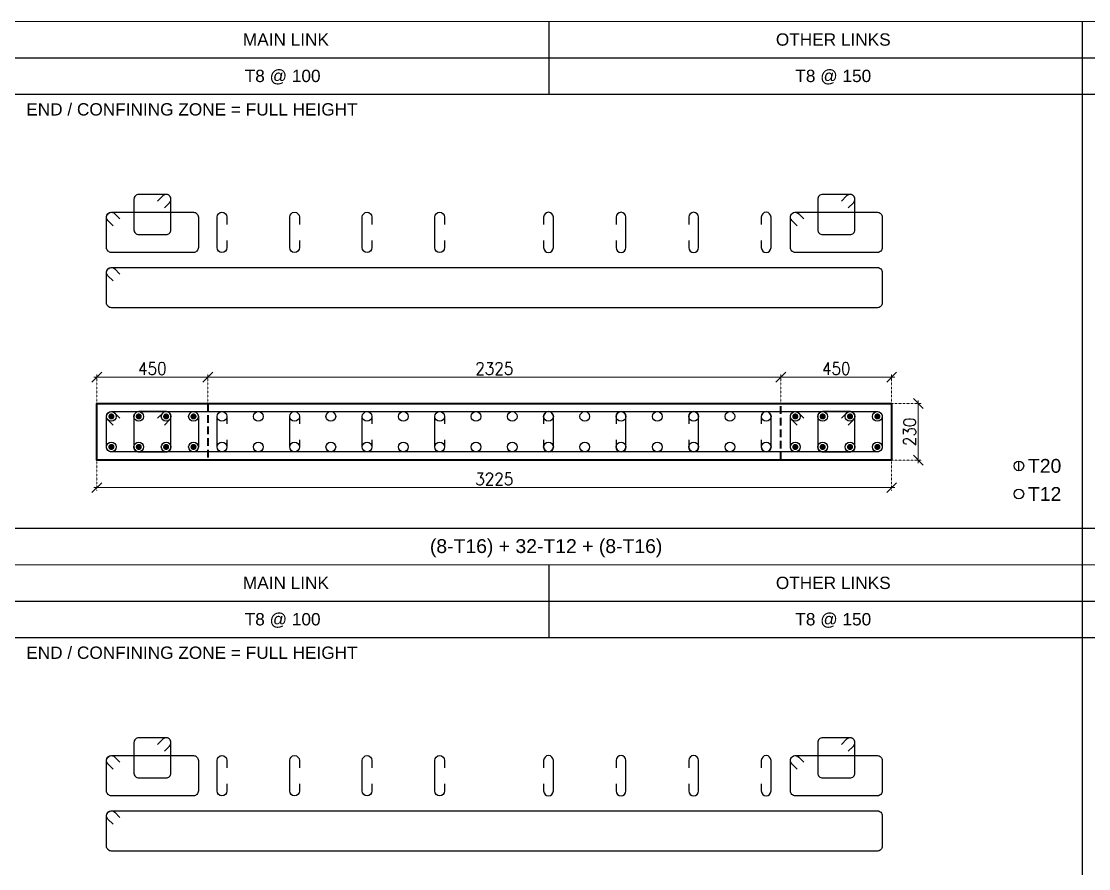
# Model space of a CAD drawing. Header units: millimetres. Extents: x 149548 to 2112824, y -1657616 to -1354760.
# Drawn here: x 2014641 to 2031964, y -1643452 to -1629699 of the extents above; entities that cross this region are included whole.
import ezdxf
from ezdxf.enums import TextEntityAlignment as Align

# ---------------------------------------------------------------- set-up
doc = ezdxf.new("R2010")
doc.units = ezdxf.units.MM
doc.header["$MEASUREMENT"] = 0
doc.header["$PDMODE"] = 98
doc.linetypes.add('DOT', pattern=[0.25, 0, -0.25])
doc.linetypes.add('HIDDEN', pattern=[0.375, 0.25, -0.125])
for name, color, linetype in [('Columns', 90, 'Continuous'), ('s_hatch_25', 13, 'Continuous'), ('s_hatch_50', 43, 'Continuous'), ('s_rebar_link', 225, 'Continuous'), ('s_rebar_linkexp', 155, 'Continuous'), ('TEXT', 43, 'Continuous')]:
    doc.layers.add(name, color=color, linetype=linetype)
doc.layers.add('s-dm', color=171, linetype='Continuous', lineweight=15)
doc.layers.add('s_text', color=20, linetype='Continuous', lineweight=9)
doc.styles.add('ARIAL', font='arial.ttf')
doc.styles.add('RS', font='romans.shx', dxfattribs={"width": 0.9})
doc.dimstyles.new('Maheboob', dxfattribs={"dimtxt": 100, "dimasz": 100, "dimexe": 0, "dimexo": 0, "dimgap": 50, "dimtad": 1, "dimdec": 0, "dimdsep": 46, "dimtxsty": 'RS', "dimblk": 'ME', "dimcen": 225, "dimdle": 25, "dimclrd": 256, "dimclre": 256, "dimclrt": 7, "dimadec": 1, "dimazin": 1, "dimtfac": 1, "dimtdec": 0, "dimtmove": 0, "dimatfit": 0, "dimldrblk": 'ME', "dimfxl": 1, "dimlwd": -1, "dimlwe": -1, "dimarcsym": 0})

# ---------------------------------------------------------------- blocks, each defined once
blk = doc.blocks.new('_Oblique')
at = {"color": 0, "linetype": 'ByBlock', "lineweight": -2}
blk.add_line((-0.5, -0.5), (0.5, 0.5), dxfattribs=at)
blk = doc.blocks.new('*D1612')
at = {"layer": 'Defpoints', "color": 0}
for p in [(2028767, -1635902), (2028767, -1636822), (2029199, -1636822)]:
    blk.add_point(p, dxfattribs=at)
at = {"layer": 's-dm', "linetype": 'DOT'}
for p, q in [((2028767, -1635902), (2029249, -1635902)), ((2028767, -1636822), (2029249, -1636822))]:
    blk.add_line(p, q, dxfattribs=at)
at = {"layer": 's-dm'}
blk.add_line((2029199, -1635852), (2029199, -1636872), dxfattribs=at)
at = {"layer": 's-dm', "xscale": 160, "yscale": 160, "zscale": 160}
for p, rotation in [((2029199, -1635902), 90), ((2029199, -1636822), 270)]:
    blk.add_blockref('_Oblique', p, dxfattribs=dict(at, rotation=rotation))
at = {"layer": 's-dm', "color": 7, "insert": (2029059, -1636362), "char_height": 200, "attachment_point": 5, "rotation": 90, "style": 'RS'}
blk.add_mtext('230', dxfattribs=at)
blk = doc.blocks.new('ME')
at = {"layer": 's-dm', "color": 2, "ltscale": 50}
for p, q in [((0, -1.04), (0, 1.04)), ((-1.04, 0), (1.04, 0))]:
    blk.add_line(p, q, dxfattribs=at)
blk.add_lwpolyline([(0.74, 0.74), (-0.74, -0.74)], dxfattribs=at)
blk = doc.blocks.new('*D1613')
at = {"layer": 'Defpoints', "color": 0}
for p in [(2015867, -1636822), (2028767, -1636822), (2015867, -1637268)]:
    blk.add_point(p, dxfattribs=at)
at = {"layer": 's-dm', "linetype": 'DOT'}
for p, q in [((2015867, -1636822), (2015867, -1637318)), ((2028767, -1636822), (2028767, -1637318))]:
    blk.add_line(p, q, dxfattribs=at)
at = {"layer": 's-dm'}
blk.add_line((2028817, -1637268), (2015817, -1637268), dxfattribs=at)
at = {"layer": 's-dm', "xscale": 160, "yscale": 160, "zscale": 160, "rotation": 180}
blk.add_blockref('_Oblique', (2015867, -1637268), dxfattribs=at)
at = {"layer": 's-dm', "xscale": 160, "yscale": 160, "zscale": 160}
blk.add_blockref('_Oblique', (2028767, -1637268), dxfattribs=at)
at = {"layer": 's-dm', "color": 7, "insert": (2022317, -1637128), "char_height": 200, "attachment_point": 5, "style": 'RS'}
blk.add_mtext('3225', dxfattribs=at)
blk = doc.blocks.new('*D1616')
at = {"layer": 'Defpoints', "color": 0}
for p in [(2017667, -1635474), (2015867, -1635902), (2017667, -1635902)]:
    blk.add_point(p, dxfattribs=at)
at = {"layer": 's-dm'}
blk.add_line((2015817, -1635474), (2017717, -1635474), dxfattribs=at)
at = {"layer": 's-dm', "linetype": 'DOT'}
for p, q in [((2015867, -1635902), (2015867, -1635424)), ((2017667, -1635902), (2017667, -1635424))]:
    blk.add_line(p, q, dxfattribs=at)
at = {"layer": 's-dm', "xscale": 160, "yscale": 160, "zscale": 160, "rotation": 180}
blk.add_blockref('_Oblique', (2015867, -1635474), dxfattribs=at)
at = {"layer": 's-dm', "xscale": 160, "yscale": 160, "zscale": 160}
blk.add_blockref('_Oblique', (2017667, -1635474), dxfattribs=at)
at = {"layer": 's-dm', "color": 7, "insert": (2016767, -1635334), "char_height": 200, "attachment_point": 5, "style": 'RS'}
blk.add_mtext('450', dxfattribs=at)
blk = doc.blocks.new('*D1617')
at = {"layer": 'Defpoints', "color": 0}
for p in [(2026967, -1635474), (2017667, -1635902), (2026967, -1635902)]:
    blk.add_point(p, dxfattribs=at)
at = {"layer": 's-dm'}
blk.add_line((2017617, -1635474), (2027017, -1635474), dxfattribs=at)
at = {"layer": 's-dm', "linetype": 'DOT'}
for p, q in [((2017667, -1635902), (2017667, -1635424)), ((2026967, -1635902), (2026967, -1635424))]:
    blk.add_line(p, q, dxfattribs=at)
at = {"layer": 's-dm', "xscale": 160, "yscale": 160, "zscale": 160, "rotation": 180}
blk.add_blockref('_Oblique', (2017667, -1635474), dxfattribs=at)
at = {"layer": 's-dm', "xscale": 160, "yscale": 160, "zscale": 160}
blk.add_blockref('_Oblique', (2026967, -1635474), dxfattribs=at)
at = {"layer": 's-dm', "color": 7, "insert": (2022317, -1635334), "char_height": 200, "attachment_point": 5, "style": 'RS'}
blk.add_mtext('2325', dxfattribs=at)
blk = doc.blocks.new('*D1618')
at = {"layer": 'Defpoints', "color": 0}
for p in [(2028767, -1635474), (2026967, -1635902), (2028767, -1635902)]:
    blk.add_point(p, dxfattribs=at)
at = {"layer": 's-dm'}
blk.add_line((2026917, -1635474), (2028817, -1635474), dxfattribs=at)
at = {"layer": 's-dm', "linetype": 'DOT'}
for p, q in [((2026967, -1635902), (2026967, -1635424)), ((2028767, -1635902), (2028767, -1635424))]:
    blk.add_line(p, q, dxfattribs=at)
at = {"layer": 's-dm', "xscale": 160, "yscale": 160, "zscale": 160, "rotation": 180}
blk.add_blockref('_Oblique', (2026967, -1635474), dxfattribs=at)
at = {"layer": 's-dm', "xscale": 160, "yscale": 160, "zscale": 160}
blk.add_blockref('_Oblique', (2028767, -1635474), dxfattribs=at)
at = {"layer": 's-dm', "color": 7, "insert": (2027867, -1635334), "char_height": 200, "attachment_point": 5, "style": 'RS'}
blk.add_mtext('450', dxfattribs=at)

msp = doc.modelspace()

# ---------------------------------------------------------------- linework, layer by layer
at = {"layer": 'Columns', "color": 8, "linetype": 'HIDDEN', "lineweight": 40, "ltscale": 500}
for points in [[(2017666.6, -1635901.7), (2017666.6, -1636821.7), (2015866.6, -1636821.7), (2015866.6, -1635901.7)], [(2028766.6, -1635901.7), (2028766.6, -1636821.7), (2026966.6, -1636821.7), (2026966.6, -1635901.7)]]:
    msp.add_lwpolyline(points, close=True, dxfattribs=at)
at = {"layer": 'Columns', "lineweight": 40}
msp.add_lwpolyline([(2028766.6, -1635901.7), (2028766.6, -1636821.7), (2015866.6, -1636821.7), (2015866.6, -1635901.7), (2028766.6, -1635901.7)], dxfattribs=at)
at = {"layer": 's_hatch_25'}
msp.add_line((2031861.7, -1629698.7), (2031861.7, -1656952.2), dxfattribs=at)
at = {"layer": 's_hatch_50'}
msp.add_line((2001228.1, -1637927.9), (2049286.5, -1637927.8), dxfattribs=at)
at = {"layer": 's_rebar_link'}
msp.add_line((2030831.6, -1636993.1), (2030831.6, -1636835.7), dxfattribs=at)
for points in [[(2016130.6, -1636251.4), (2016047.1, -1636167.9, -0.668178), (2016102.8, -1636033.5), (2028535.5, -1636033.5, -0.4142136), (2028614.2, -1636112.3), (2028614.2, -1636607.2, -0.4142136), (2028535.5, -1636685.9), (2016102.8, -1636685.9, -0.4142136), (2016024, -1636607.2), (2016024, -1636112.3, -0.6681793), (2016158.4, -1636056.6), (2016241.9, -1636140.1)], [(2016130.6, -1636251.4), (2016047.1, -1636167.9, -0.668178), (2016102.8, -1636033.5), (2017435.5, -1636033.5, -0.4142136), (2017514.2, -1636112.3), (2017514.2, -1636607.2, -0.4142136), (2017435.5, -1636685.9), (2016102.8, -1636685.9, -0.4142136), (2016024, -1636607.2), (2016024, -1636112.3, -0.6681793), (2016158.4, -1636056.6), (2016241.9, -1636140.1)], [(2016963.4, -1636251.4), (2017046.9, -1636167.9, 0.668178), (2016991.2, -1636033.5), (2016547, -1636033.5, 0.4142136), (2016468.3, -1636112.3), (2016468.3, -1636607.2, 0.4142136), (2016547, -1636685.9), (2016991.2, -1636685.9, 0.4142136), (2017070, -1636607.2), (2017070, -1636112.3, 0.6681793), (2016935.6, -1636056.6), (2016852, -1636140.1)], [(2017976.4, -1636489.1), (2017976.4, -1636607.2, -1), (2017818.9, -1636607.2), (2017818.9, -1636112.3, -1), (2017976.4, -1636112.3), (2017976.4, -1636230.3)], [(2019154.1, -1636489.1), (2019154.1, -1636607.2, -1), (2018996.6, -1636607.2), (2018996.6, -1636112.3, -1), (2019154.1, -1636112.3), (2019154.1, -1636230.3)], [(2020331.8, -1636489.1), (2020331.8, -1636607.2, -1), (2020174.3, -1636607.2), (2020174.3, -1636112.3, -1), (2020331.8, -1636112.3), (2020331.8, -1636230.3)], [(2021509.5, -1636489.1), (2021509.5, -1636607.2, -1), (2021352, -1636607.2), (2021352, -1636112.3, -1), (2021509.5, -1636112.3), (2021509.5, -1636230.3)], [(2023118.6, -1636489.1), (2023118.6, -1636607.2, 1), (2023276, -1636607.2), (2023276, -1636112.3, 1), (2023118.6, -1636112.3), (2023118.6, -1636230.3)], [(2024296.3, -1636489.1), (2024296.3, -1636607.2, 1), (2024453.7, -1636607.2), (2024453.7, -1636112.3, 1), (2024296.3, -1636112.3), (2024296.3, -1636230.3)], [(2025474, -1636489.1), (2025474, -1636607.2, 1), (2025631.4, -1636607.2), (2025631.4, -1636112.3, 1), (2025474, -1636112.3), (2025474, -1636230.3)], [(2026651.6, -1636489.1), (2026651.6, -1636607.2, 1), (2026809.1, -1636607.2), (2026809.1, -1636112.3, 1), (2026651.6, -1636112.3), (2026651.6, -1636230.3)], [(2027230.6, -1636251.4), (2027147.1, -1636167.9, -0.668178), (2027202.8, -1636033.5), (2028535.5, -1636033.5, -0.4142136), (2028614.2, -1636112.3), (2028614.2, -1636607.2, -0.4142136), (2028535.5, -1636685.9), (2027202.8, -1636685.9, -0.4142136), (2027124, -1636607.2), (2027124, -1636112.3, -0.6681793), (2027258.4, -1636056.6), (2027341.9, -1636140.1)], [(2028063.4, -1636251.4), (2028146.9, -1636167.9, 0.668178), (2028091.2, -1636033.5), (2027647, -1636033.5, 0.4142136), (2027568.3, -1636112.3), (2027568.3, -1636607.2, 0.4142136), (2027647, -1636685.9), (2028091.2, -1636685.9, 0.4142136), (2028170, -1636607.2), (2028170, -1636112.3, 0.6681793), (2028035.6, -1636056.6), (2027952, -1636140.1)]]:
    msp.add_lwpolyline(points, format="xyb", dxfattribs=at)
for points in [[(2016127.4, -1636112.3, 49.2, 49.2, -1), (2016078.1, -1636112.3, 49.2, 49.2, -1)], [(2016571.6, -1636112.3, 49.2, 49.2, -1), (2016522.4, -1636112.3, 49.2, 49.2, -1)], [(2017015.8, -1636112.3, 49.2, 49.2, -1), (2016966.6, -1636112.3, 49.2, 49.2, -1)], [(2017460.1, -1636112.3, 49.2, 49.2, -1), (2017410.9, -1636112.3, 49.2, 49.2, -1)], [(2027227.4, -1636112.3, 49.2, 49.2, -1), (2027178.1, -1636112.3, 49.2, 49.2, -1)], [(2027671.6, -1636112.3, 49.2, 49.2, -1), (2027622.4, -1636112.3, 49.2, 49.2, -1)], [(2028115.8, -1636112.3, 49.2, 49.2, -1), (2028066.6, -1636112.3, 49.2, 49.2, -1)], [(2028560.1, -1636112.3, 49.2, 49.2, -1), (2028510.9, -1636112.3, 49.2, 49.2, -1)], [(2016127.4, -1636607.2, 49.2, 49.2, -1), (2016078.1, -1636607.2, 49.2, 49.2, -1)], [(2016571.6, -1636607.2, 49.2, 49.2, -1), (2016522.4, -1636607.2, 49.2, 49.2, -1)], [(2017015.8, -1636607.2, 49.2, 49.2, -1), (2016966.6, -1636607.2, 49.2, 49.2, -1)], [(2017460.1, -1636607.2, 49.2, 49.2, -1), (2017410.9, -1636607.2, 49.2, 49.2, -1)], [(2027227.4, -1636607.2, 49.2, 49.2, -1), (2027178.1, -1636607.2, 49.2, 49.2, -1)], [(2027671.6, -1636607.2, 49.2, 49.2, -1), (2027622.4, -1636607.2, 49.2, 49.2, -1)], [(2028115.8, -1636607.2, 49.2, 49.2, -1), (2028066.6, -1636607.2, 49.2, 49.2, -1)], [(2028560.1, -1636607.2, 49.2, 49.2, -1), (2028510.9, -1636607.2, 49.2, 49.2, -1)]]:
    msp.add_lwpolyline(points, format="xyseb", close=True, dxfattribs=at)
for centre in [(2016102.8, -1636112.3), (2016547, -1636112.3), (2016991.2, -1636112.3), (2017435.5, -1636112.3), (2017897.7, -1636112.3), (2018486.5, -1636112.3), (2019075.4, -1636112.3), (2019664.2, -1636112.3), (2020253.1, -1636112.3), (2020841.9, -1636112.3), (2021430.8, -1636112.3), (2022019.6, -1636112.3), (2022608.4, -1636112.3), (2023197.3, -1636112.3), (2023786.1, -1636112.3), (2024375, -1636112.3), (2024963.8, -1636112.3), (2025552.7, -1636112.3), (2026141.5, -1636112.3), (2026730.4, -1636112.3), (2027202.8, -1636112.3), (2027647, -1636112.3), (2028091.2, -1636112.3), (2028535.5, -1636112.3), (2016102.8, -1636607.2), (2016547, -1636607.2), (2016991.2, -1636607.2), (2017435.5, -1636607.2), (2017897.7, -1636607.2), (2018486.5, -1636607.2), (2019075.4, -1636607.2), (2019664.2, -1636607.2), (2020253.1, -1636607.2), (2020841.9, -1636607.2), (2021430.8, -1636607.2), (2022019.6, -1636607.2), (2022608.4, -1636607.2), (2023197.3, -1636607.2), (2023786.1, -1636607.2), (2024375, -1636607.2), (2024963.8, -1636607.2), (2025552.7, -1636607.2), (2026141.5, -1636607.2), (2026730.4, -1636607.2), (2027202.8, -1636607.2), (2027647, -1636607.2), (2028091.2, -1636607.2), (2028535.5, -1636607.2), (2030831.6, -1636914.4), (2030831.6, -1637370.4)]:
    msp.add_circle(centre, 78.7, dxfattribs=at)
at = {"layer": 's_rebar_linkexp'}
for points in [[(2016963.4, -1632726.4), (2017046.9, -1632642.9, 0.668178), (2016991.2, -1632508.5), (2016547, -1632508.5, 0.4142136), (2016468.3, -1632587.3), (2016468.3, -1633082.2, 0.4142136), (2016547, -1633160.9), (2016991.2, -1633160.9, 0.4142136), (2017070, -1633082.2), (2017070, -1632587.3, 0.6681793), (2016935.6, -1632531.6), (2016852, -1632615.1)], [(2028063.4, -1632726.4), (2028146.9, -1632642.9, 0.668178), (2028091.2, -1632508.5), (2027647, -1632508.5, 0.4142136), (2027568.3, -1632587.3), (2027568.3, -1633082.2, 0.4142136), (2027647, -1633160.9), (2028091.2, -1633160.9, 0.4142136), (2028170, -1633082.2), (2028170, -1632587.3, 0.6681793), (2028035.6, -1632531.6), (2027952, -1632615.1)], [(2016130.6, -1633015.9), (2016047.1, -1632932.4, -0.668178), (2016102.8, -1632798), (2017435.5, -1632798, -0.4142136), (2017514.2, -1632876.8), (2017514.2, -1633371.7, -0.4142136), (2017435.5, -1633450.4), (2016102.8, -1633450.4, -0.4142136), (2016024, -1633371.7), (2016024, -1632876.8, -0.6681793), (2016158.4, -1632821.1), (2016241.9, -1632904.6)], [(2017976.4, -1633253.6), (2017976.4, -1633371.7, -1), (2017818.9, -1633371.7), (2017818.9, -1632876.8, -1), (2017976.4, -1632876.8), (2017976.4, -1632994.8)], [(2019154.1, -1633253.6), (2019154.1, -1633371.7, -1), (2018996.6, -1633371.7), (2018996.6, -1632876.8, -1), (2019154.1, -1632876.8), (2019154.1, -1632994.8)], [(2020331.8, -1633253.6), (2020331.8, -1633371.7, -1), (2020174.3, -1633371.7), (2020174.3, -1632876.8, -1), (2020331.8, -1632876.8), (2020331.8, -1632994.8)], [(2021509.5, -1633253.6), (2021509.5, -1633371.7, -1), (2021352, -1633371.7), (2021352, -1632876.8, -1), (2021509.5, -1632876.8), (2021509.5, -1632994.8)], [(2023118.6, -1633253.6), (2023118.6, -1633371.7, 1), (2023276, -1633371.7), (2023276, -1632876.8, 1), (2023118.6, -1632876.8), (2023118.6, -1632994.8)], [(2024296.3, -1633253.6), (2024296.3, -1633371.7, 1), (2024453.7, -1633371.7), (2024453.7, -1632876.8, 1), (2024296.3, -1632876.8), (2024296.3, -1632994.8)], [(2025474, -1633253.6), (2025474, -1633371.7, 1), (2025631.4, -1633371.7), (2025631.4, -1632876.8, 1), (2025474, -1632876.8), (2025474, -1632994.8)], [(2026651.6, -1633253.6), (2026651.6, -1633371.7, 1), (2026809.1, -1633371.7), (2026809.1, -1632876.8, 1), (2026651.6, -1632876.8), (2026651.6, -1632994.8)], [(2027230.6, -1633015.9), (2027147.1, -1632932.4, -0.668178), (2027202.8, -1632798), (2028535.5, -1632798, -0.4142136), (2028614.2, -1632876.8), (2028614.2, -1633371.7, -0.4142136), (2028535.5, -1633450.4), (2027202.8, -1633450.4, -0.4142136), (2027124, -1633371.7), (2027124, -1632876.8, -0.6681793), (2027258.4, -1632821.1), (2027341.9, -1632904.6)], [(2016130.6, -1633912.9), (2016047.1, -1633829.4, -0.668178), (2016102.8, -1633695), (2028535.5, -1633695, -0.4142136), (2028614.2, -1633773.8), (2028614.2, -1634268.7, -0.4142136), (2028535.5, -1634347.4), (2016102.8, -1634347.4, -0.4142136), (2016024, -1634268.7), (2016024, -1633773.8, -0.6681793), (2016158.4, -1633718.1), (2016241.9, -1633801.6)], [(2016963.4, -1641545.9), (2017046.9, -1641462.4, 0.668178), (2016991.2, -1641328), (2016547, -1641328, 0.4142136), (2016468.3, -1641406.7), (2016468.3, -1641901.6, 0.4142136), (2016547, -1641980.4), (2016991.2, -1641980.4, 0.4142136), (2017070, -1641901.6), (2017070, -1641406.7, 0.6681793), (2016935.6, -1641351), (2016852.1, -1641434.5)], [(2028063.4, -1641545.9), (2028146.9, -1641462.4, 0.668178), (2028091.2, -1641328), (2027647, -1641328, 0.4142136), (2027568.3, -1641406.7), (2027568.3, -1641901.6, 0.4142136), (2027647, -1641980.4), (2028091.2, -1641980.4, 0.4142136), (2028170, -1641901.6), (2028170, -1641406.7, 0.6681793), (2028035.6, -1641351), (2027952.1, -1641434.5)], [(2016130.6, -1641835.4), (2016047.1, -1641751.9, -0.668178), (2016102.8, -1641617.5), (2017435.5, -1641617.5, -0.4142136), (2017514.2, -1641696.2), (2017514.2, -1642191.1, -0.4142136), (2017435.5, -1642269.9), (2016102.8, -1642269.9, -0.4142136), (2016024, -1642191.1), (2016024, -1641696.2, -0.6681793), (2016158.4, -1641640.5), (2016241.9, -1641724)], [(2017976.4, -1642073), (2017976.4, -1642191.1, -1), (2017818.9, -1642191.1), (2017818.9, -1641696.2, -1), (2017976.4, -1641696.2), (2017976.4, -1641814.3)], [(2019154.1, -1642073), (2019154.1, -1642191.1, -1), (2018996.6, -1642191.1), (2018996.6, -1641696.2, -1), (2019154.1, -1641696.2), (2019154.1, -1641814.3)], [(2020331.8, -1642073), (2020331.8, -1642191.1, -1), (2020174.3, -1642191.1), (2020174.3, -1641696.2, -1), (2020331.8, -1641696.2), (2020331.8, -1641814.3)], [(2021509.5, -1642073), (2021509.5, -1642191.1, -1), (2021352, -1642191.1), (2021352, -1641696.2, -1), (2021509.5, -1641696.2), (2021509.5, -1641814.3)], [(2023118.6, -1642073), (2023118.6, -1642191.1, 1), (2023276, -1642191.1), (2023276, -1641696.2, 1), (2023118.6, -1641696.2), (2023118.6, -1641814.3)], [(2024296.3, -1642073), (2024296.3, -1642191.1, 1), (2024453.7, -1642191.1), (2024453.7, -1641696.2, 1), (2024296.3, -1641696.2), (2024296.3, -1641814.3)], [(2025474, -1642073), (2025474, -1642191.1, 1), (2025631.4, -1642191.1), (2025631.4, -1641696.2, 1), (2025474, -1641696.2), (2025474, -1641814.3)], [(2026651.6, -1642073), (2026651.6, -1642191.1, 1), (2026809.1, -1642191.1), (2026809.1, -1641696.2, 1), (2026651.6, -1641696.2), (2026651.6, -1641814.3)], [(2027230.6, -1641835.4), (2027147.1, -1641751.9, -0.668178), (2027202.8, -1641617.5), (2028535.5, -1641617.5, -0.4142136), (2028614.2, -1641696.2), (2028614.2, -1642191.1, -0.4142136), (2028535.5, -1642269.9), (2027202.8, -1642269.9, -0.4142136), (2027124, -1642191.1), (2027124, -1641696.2, -0.6681793), (2027258.4, -1641640.5), (2027341.9, -1641724)], [(2016130.6, -1642732.4), (2016047.1, -1642648.9, -0.668178), (2016102.8, -1642514.5), (2028535.5, -1642514.5, -0.4142136), (2028614.2, -1642593.2), (2028614.2, -1643088.1, -0.4142136), (2028535.5, -1643166.9), (2016102.8, -1643166.9, -0.4142136), (2016024, -1643088.1), (2016024, -1642593.2, -0.6681793), (2016158.4, -1642537.5), (2016241.9, -1642621)]]:
    msp.add_lwpolyline(points, format="xyb", dxfattribs=at)
at = {"layer": 's_text'}
for p, q in [((1997843.5, -1629698.7), (2049286.5, -1629698.7)), ((1997843.5, -1638518.1), (2049286.5, -1638518.1))]:
    msp.add_line(p, q, dxfattribs=at)
at = {"layer": 'TEXT', "color": 7}
for p, q in [((2023200.1, -1629698.7), (2023200.1, -1630879.6)), ((2001228.1, -1630289.3), (2049286.5, -1630289.3)), ((2001228.1, -1630879.7), (2049286.5, -1630879.7)), ((2023200.1, -1638518.1), (2023200.1, -1639699.1)), ((2001228.1, -1639108.8), (2049286.5, -1639108.7)), ((2001228.1, -1639699.2), (2049286.5, -1639699.1))]:
    msp.add_line(p, q, dxfattribs=at)

# ---------------------------------------------------------------- texts
at = {"layer": 'TEXT', "color": 7, "style": 'ARIAL'}
for s, height, p in [('MAIN LINK', 200, (2018935.3, -1629993.8)), ('OTHER LINKS', 200, (2027819.3, -1629993.8)), ('T8 @ 100', 200, (2018882.1, -1630584.3)), ('T8 @ 150', 200, (2027819.3, -1630584.3)), ('(8-T16) + 32-T12 + (8-T16)', 225, (2023158.5, -1638216.6)), ('MAIN LINK', 200, (2018935.3, -1638813.2)), ('OTHER LINKS', 200, (2027819.3, -1638813.2)), ('T8 @ 100', 200, (2018882.1, -1639403.7)), ('T8 @ 150', 200, (2027819.3, -1639403.7))]:
    msp.add_text(s, height=height, dxfattribs=at).set_placement(p, align=Align.MIDDLE_CENTER)
for p in [(2014720.8, -1631227.4), (2014720.8, -1640046.8)]:
    msp.add_text('END / CONFINING ZONE = FULL HEIGHT', height=200, dxfattribs=at).set_placement(p)
for s, p in [('T20', (2030979.2, -1636914.4)), ('T12', (2030979.2, -1637370.4))]:
    msp.add_text(s, height=225, dxfattribs=at).set_placement(p, align=Align.MIDDLE_LEFT)

# ---------------------------------------------------------------- dimensions: what is measured, and where the dimension line sits
at = {"layer": 's-dm'}
for base, p1, p2, override, picture, middle in [((2017666.6, -1635474.3), (2015866.6, -1635901.7), (2017666.6, -1635901.7), {"dimscale": 2, "dimasz": 80, "dimexe": 25, "dimgap": 20, "dimlfac": 0.25, "dimtxsty": 'RS', "dimblk1": 'Oblique', "dimblk2": 'Oblique', "dimsah": 1, "dimtmove": 1, "dimldrblk": 'ME', "dimfxl": 0, "dimarcsym": 1}, '*D1616', (2016766.6, -1635334.3)), ((2026966.6, -1635474.3), (2017666.6, -1635901.7), (2026966.6, -1635901.7), {"dimscale": 2, "dimasz": 80, "dimexe": 25, "dimgap": 20, "dimlfac": 0.25, "dimblk1": 'Oblique', "dimblk2": 'Oblique', "dimsah": 1, "dimtmove": 1, "dimfxl": 0, "dimarcsym": 1}, '*D1617', (2022316.6, -1635334.3)), ((2028766.6, -1635474.3), (2026966.6, -1635901.7), (2028766.6, -1635901.7), {"dimscale": 2, "dimasz": 80, "dimexe": 25, "dimgap": 20, "dimlfac": 0.25, "dimblk1": 'Oblique', "dimblk2": 'Oblique', "dimsah": 1, "dimtmove": 1, "dimfxl": 0, "dimarcsym": 1}, '*D1618', (2027866.6, -1635334.3)), ((2015866.6, -1637267.6), (2028766.6, -1636821.7), (2015866.6, -1636821.7), {"dimscale": 2, "dimasz": 80, "dimexe": 25, "dimgap": 20, "dimlfac": 0.25, "dimtxsty": 'RS', "dimblk1": 'Oblique', "dimblk2": 'Oblique', "dimsah": 1, "dimtmove": 1, "dimldrblk": 'ME', "dimfxl": 0, "dimarcsym": 1}, '*D1613', (2022316.6, -1637127.6))]:
    dim = msp.add_linear_dim(base=base, p1=p1, p2=p2, dimstyle='Maheboob', override=override, dxfattribs=at)
    dim.commit()
    dim.dimension.update_dxf_attribs({"geometry": picture, "text_midpoint": middle})
dim = msp.add_linear_dim(base=(2029199.5, -1636821.7), p1=(2028766.6, -1635901.7), p2=(2028766.6, -1636821.7), angle=90, dimstyle='Maheboob', override={"dimscale": 2, "dimasz": 80, "dimexe": 25, "dimgap": 20, "dimlfac": 0.25, "dimtxsty": 'RS', "dimblk1": 'Oblique', "dimblk2": 'Oblique', "dimsah": 1, "dimtmove": 1, "dimldrblk": 'ME', "dimfxl": 0, "dimarcsym": 1}, dxfattribs=at)
dim.commit()
dim.dimension.update_dxf_attribs({"geometry": '*D1612', "text_midpoint": (2029059.5, -1636361.7)})

doc.saveas('drawing.dxf')
